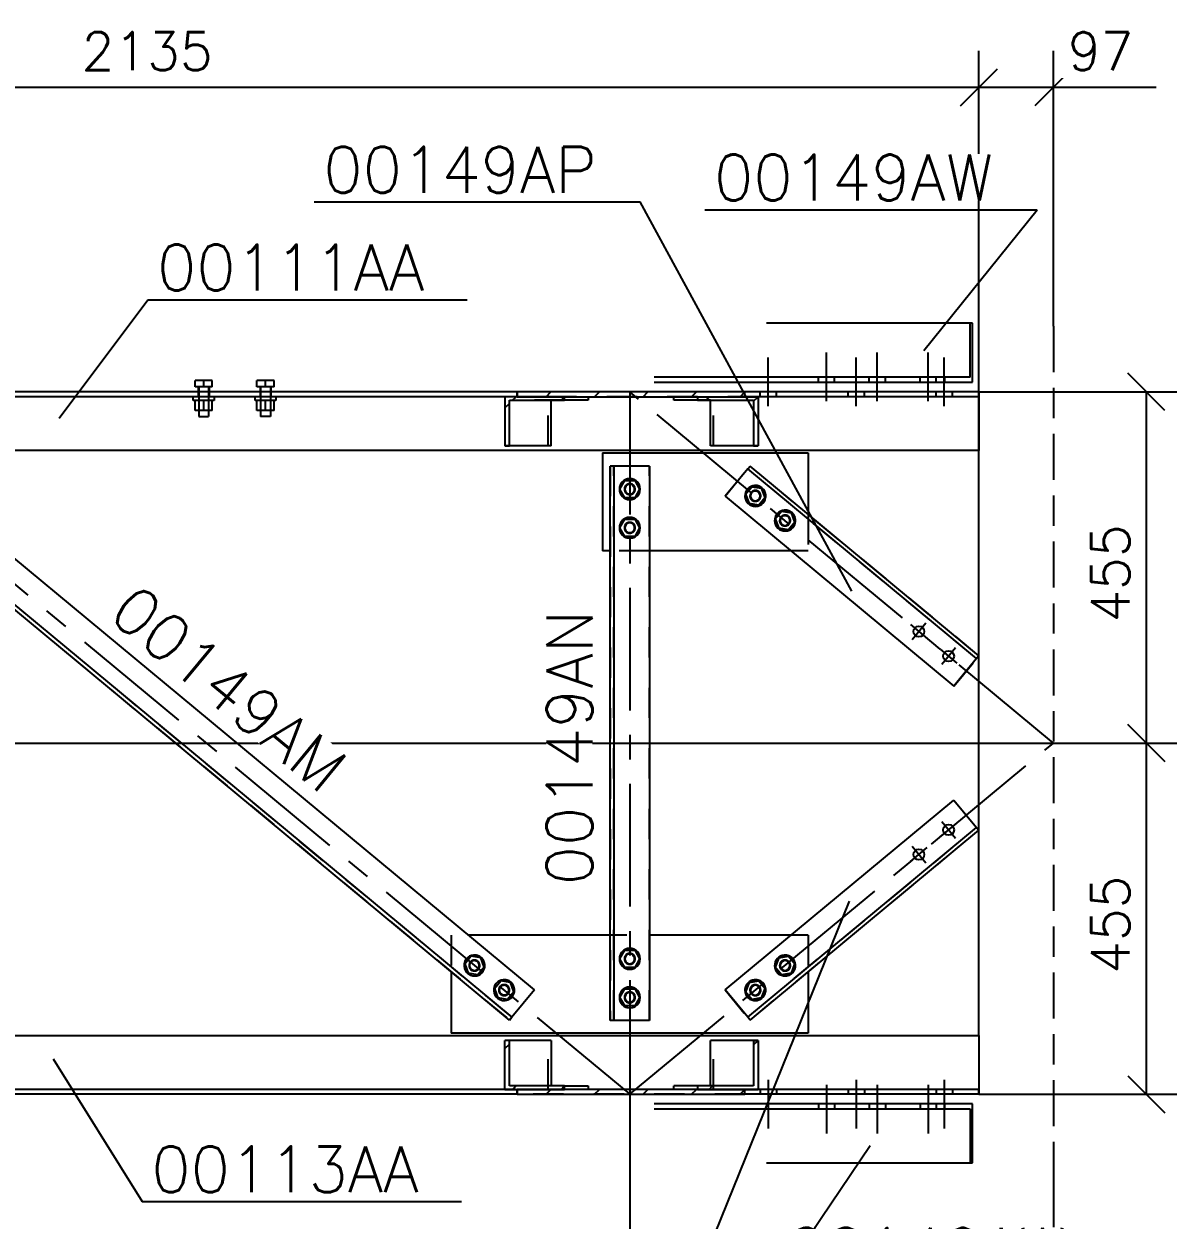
# Model space of a CAD drawing. Header units: millimetres. Extents: x 505 to 1346, y 20403 to 20997.
# Drawn here: x 1086.2 to 1160.3, y 20445.7 to 20523.2 of the extents above; entities that cross this region are included whole.
import ezdxf

# ---------------------------------------------------------------- set-up
doc = ezdxf.new("R2010")
doc.units = ezdxf.units.MM
for name, pattern in [('CENTER', [12.7, 7.9375, -1.5875, 1.5875, -1.5875]), ('DXK_LINE_DOT2', [3.9198, 1.9599, -1.9599]), ('DXK_LINE_DOT6', [6.9771, 2.979, -1.0191, 1.9599, -1.0191])]:
    doc.linetypes.add(name, pattern=pattern)
doc.styles.add('RomanS', font='ROMANS__.TTF', dxfattribs={"height": 0.2})

# ---------------------------------------------------------------- blocks, each defined once
blk = doc.blocks.new('Part-110200292-64535 - 64510')
at = {"color": 3, "linetype": 'Continuous'}
for p, q in [((1118.171, 20499.348), (1077.687, 20499.348)), ((1117.374, 20499.033), (1078.438, 20499.033)), ((1148.092, 20499.348), (1132.931, 20499.348)), ((1148.092, 20499.033), (1133.776, 20499.033)), ((1148.092, 20499.033), (1148.092, 20499.348)), ((1148.092, 20499.033), (1148.092, 20495.538)), ((1148.092, 20495.538), (1046.266, 20495.538))]:
    blk.add_line(p, q, dxfattribs=at)
at = {"color": 7, "linetype": 'DXK_LINE_DOT2'}
for p, q in [((1133.776, 20499.033), (1117.374, 20499.033)), ((1132.931, 20499.348), (1118.171, 20499.348)), ((1148.092, 20499.348), (1148.092, 20499.033)), ((1148.092, 20499.033), (1148.092, 20499.033))]:
    blk.add_line(p, q, dxfattribs=at)
blk = doc.blocks.new('Part-110200292-64559 - 64510')
at = {"linetype": 'Continuous'}
h = blk.add_hatch(dxfattribs=at)
h.set_pattern_fill('', scale=0.7, style=0, pattern_type=0)
h.set_pattern_definition([(45, (1121.2455, 20499.0335), (-1.5715, 1.5715), [])])
h.paths.add_polyline_path([(1121.245, 20498.798), (1121.245, 20499.033), (1117.374, 20499.033), (1117.374, 20495.858), (1117.661, 20495.858), (1117.661, 20498.798)])
at = {"color": 3, "linetype": 'Continuous'}
for p, q in [((1121.245, 20499.033), (1117.374, 20499.033)), ((1117.374, 20499.033), (1117.374, 20495.858)), ((1117.661, 20495.858), (1117.661, 20498.798)), ((1117.661, 20498.798), (1121.245, 20498.798)), ((1120.367, 20495.858), (1120.367, 20498.798)), ((1121.245, 20498.798), (1121.245, 20499.033)), ((1122.778, 20498.798), (1121.245, 20498.798)), ((1122.778, 20499.033), (1122.778, 20498.798)), ((1117.374, 20495.858), (1117.661, 20495.858)), ((1120.367, 20495.858), (1117.661, 20495.858))]:
    blk.add_line(p, q, dxfattribs=at)
at = {"color": 7, "linetype": 'DXK_LINE_DOT2'}
for p, q in [((1121.245, 20498.798), (1117.661, 20498.798)), ((1120.174, 20495.858), (1120.174, 20499.033)), ((1117.661, 20495.858), (1117.374, 20495.858))]:
    blk.add_line(p, q, dxfattribs=at)
blk = doc.blocks.new('Part-110200292-64560 - 64510')
at = {"linetype": 'Continuous'}
h = blk.add_hatch(dxfattribs=at)
h.set_pattern_fill('', scale=0.7, style=0, pattern_type=0)
h.set_pattern_definition([(45, (1133.7764, 20499.0335), (-1.5715, 1.5715), [])])
h.paths.add_polyline_path([(1133.776, 20495.858), (1133.776, 20499.033), (1129.863, 20499.033), (1129.863, 20498.798), (1133.487, 20498.798), (1133.487, 20495.858)])
at = {"color": 3, "linetype": 'Continuous'}
for p, q in [((1128.309, 20498.798), (1128.309, 20499.033)), ((1129.863, 20498.798), (1128.309, 20498.798)), ((1129.863, 20499.033), (1133.776, 20499.033)), ((1129.863, 20499.033), (1129.863, 20498.798)), ((1129.863, 20498.798), (1133.487, 20498.798)), ((1130.694, 20495.858), (1130.694, 20498.798)), ((1133.487, 20498.798), (1133.487, 20495.858)), ((1133.776, 20499.033), (1133.776, 20495.858)), ((1133.487, 20495.858), (1130.694, 20495.858)), ((1133.487, 20495.858), (1133.776, 20495.858))]:
    blk.add_line(p, q, dxfattribs=at)
at = {"color": 7, "linetype": 'DXK_LINE_DOT2'}
for p, q in [((1130.694, 20498.798), (1129.863, 20498.798)), ((1130.694, 20498.798), (1133.487, 20498.798)), ((1130.885, 20495.858), (1130.885, 20499.033)), ((1133.776, 20495.858), (1133.487, 20495.858))]:
    blk.add_line(p, q, dxfattribs=at)
blk = doc.blocks.new('Part-110200292-64572 - 64510')
at = {"color": 7, "linetype": 'CENTER'}
blk.add_line((1125.464, 20499.348), (1125.464, 20453.848), dxfattribs=at)
at = {"color": 3, "linetype": 'Continuous'}
for p, q in [((1124.429, 20494.542), (1124.194, 20494.542)), ((1124.194, 20458.624), (1124.194, 20494.542)), ((1124.429, 20494.542), (1124.429, 20458.624)), ((1126.734, 20494.542), (1124.429, 20494.542)), ((1126.734, 20494.542), (1126.734, 20458.624)), ((1124.429, 20458.624), (1124.194, 20458.624)), ((1126.734, 20458.624), (1124.429, 20458.624))]:
    blk.add_line(p, q, dxfattribs=at)
at = {"color": 7, "linetype": 'DXK_LINE_DOT2'}
for p, q in [((1124.194, 20494.542), (1124.194, 20458.624)), ((1124.429, 20458.624), (1124.429, 20494.542)), ((1126.734, 20458.624), (1126.734, 20494.542))]:
    blk.add_line(p, q, dxfattribs=at)
blk = doc.blocks.new('Part-110200292-64583 - 64510')
at = {"color": 7, "linetype": 'CENTER'}
blk.add_line((1070.566, 20499.351), (1125.461, 20453.848), dxfattribs=at)
at = {"color": 3, "linetype": 'Continuous'}
for p, q in [((1078.361, 20494.538), (1076.89, 20492.764)), ((1119.289, 20460.614), (1078.361, 20494.538)), ((1076.74, 20492.583), (1076.89, 20492.764)), ((1117.668, 20458.659), (1076.74, 20492.583)), ((1076.74, 20492.583), (1076.741, 20492.583)), ((1076.89, 20492.764), (1117.818, 20458.839)), ((1076.89, 20492.764), (1076.89, 20492.764)), ((1119.289, 20460.614), (1117.818, 20458.839)), ((1119.289, 20460.614), (1119.289, 20460.614)), ((1117.818, 20458.839), (1117.668, 20458.659)), ((1117.668, 20458.659), (1117.668, 20458.659)), ((1117.818, 20458.839), (1117.818, 20458.839))]:
    blk.add_line(p, q, dxfattribs=at)
at = {"color": 7, "linetype": 'DXK_LINE_DOT2'}
for p, q in [((1078.361, 20494.538), (1078.361, 20494.538)), ((1076.89, 20492.764), (1076.741, 20492.583)), ((1076.741, 20492.583), (1117.668, 20458.659)), ((1076.89, 20492.764), (1117.818, 20458.839)), ((1119.289, 20460.614), (1119.289, 20460.614)), ((1119.289, 20460.614), (1119.289, 20460.614)), ((1117.668, 20458.659), (1117.818, 20458.839))]:
    blk.add_line(p, q, dxfattribs=at)
blk = doc.blocks.new('Part-110200292-64586 - 64510')
at = {"color": 3, "linetype": 'Continuous'}
for p, q in [((1147.677, 20503.783), (1134.326, 20503.783)), ((1147.528, 20500.288), (1147.528, 20503.783)), ((1147.677, 20499.973), (1147.677, 20503.783)), ((1147.528, 20500.288), (1127.046, 20500.288)), ((1145.873, 20499.973), (1145.873, 20500.288)), ((1127.046, 20499.973), (1147.677, 20499.973))]:
    blk.add_line(p, q, dxfattribs=at)
blk = doc.blocks.new('Part-110200292-64648 - 64510')
at = {"color": 7, "linetype": 'CENTER'}
blk.add_line((1125.461, 20453.848), (1152.917, 20476.598), dxfattribs=at)
at = {"color": 3, "linetype": 'Continuous'}
for p, q in [((1131.636, 20460.614), (1146.471, 20472.907)), ((1146.471, 20472.907), (1147.942, 20471.132)), ((1133.107, 20458.839), (1147.942, 20471.132)), ((1133.257, 20458.658), (1148.092, 20470.951)), ((1147.942, 20471.132), (1148.092, 20470.951)), ((1147.942, 20471.132), (1147.942, 20471.132)), ((1148.092, 20470.951), (1148.092, 20470.951)), ((1133.107, 20458.839), (1131.636, 20460.614)), ((1131.636, 20460.614), (1131.636, 20460.614)), ((1133.257, 20458.658), (1133.107, 20458.839)), ((1133.107, 20458.839), (1133.107, 20458.839)), ((1133.257, 20458.659), (1133.257, 20458.658))]:
    blk.add_line(p, q, dxfattribs=at)
at = {"color": 7, "linetype": 'DXK_LINE_DOT2'}
for p, q in [((1146.471, 20472.907), (1146.471, 20472.907)), ((1146.471, 20472.907), (1148.092, 20470.951)), ((1133.107, 20458.839), (1147.942, 20471.132)), ((1133.257, 20458.659), (1148.092, 20470.951)), ((1131.636, 20460.614), (1133.257, 20458.659))]:
    blk.add_line(p, q, dxfattribs=at)
blk = doc.blocks.new('Part-110200292-64649 - 64510')
at = {"color": 7, "linetype": 'CENTER'}
blk.add_line((1152.917, 20476.598), (1125.461, 20499.348), dxfattribs=at)
at = {"color": 7, "linetype": 'DXK_LINE_DOT2'}
for p, q in [((1131.636, 20492.583), (1133.257, 20494.538)), ((1147.942, 20482.065), (1133.107, 20494.358)), ((1148.092, 20482.246), (1133.257, 20494.538)), ((1146.471, 20480.29), (1148.092, 20482.246)), ((1146.471, 20480.29), (1146.471, 20480.29))]:
    blk.add_line(p, q, dxfattribs=at)
at = {"color": 3, "linetype": 'Continuous'}
for p, q in [((1133.107, 20494.358), (1131.636, 20492.583)), ((1133.107, 20494.358), (1133.257, 20494.539)), ((1147.942, 20482.065), (1133.107, 20494.358)), ((1133.107, 20494.358), (1133.107, 20494.358)), ((1148.092, 20482.246), (1133.257, 20494.539)), ((1133.257, 20494.539), (1133.257, 20494.538)), ((1131.636, 20492.583), (1146.471, 20480.29)), ((1147.942, 20482.065), (1146.471, 20480.29)), ((1148.092, 20482.246), (1147.942, 20482.065)), ((1147.942, 20482.065), (1147.942, 20482.065)), ((1148.092, 20482.246), (1148.092, 20482.246)), ((1146.471, 20480.29), (1146.471, 20480.29))]:
    blk.add_line(p, q, dxfattribs=at)
blk = doc.blocks.new('Part-110200292-64666 - 64510')
at = {"linetype": 'Continuous'}
h = blk.add_hatch(dxfattribs=at)
h.set_pattern_fill('', scale=0.7, style=0, pattern_type=0)
h.set_pattern_definition([(45, (1132.9308, 20499.3485), (-1.57154, 1.57154), [])])
h.paths.add_polyline_path([(1132.931, 20499.033), (1132.931, 20499.348), (1118.171, 20499.348), (1118.171, 20499.033)])
at = {"color": 7, "linetype": 'DXK_LINE_DOT2'}
for p, q in [((1118.171, 20499.348), (1118.171, 20499.033)), ((1132.931, 20499.033), (1132.931, 20499.348))]:
    blk.add_line(p, q, dxfattribs=at)
at = {"color": 3, "linetype": 'Continuous'}
for p, q in [((1118.171, 20499.033), (1118.171, 20499.348)), ((1132.931, 20499.348), (1118.171, 20499.348)), ((1118.171, 20499.033), (1132.931, 20499.033)), ((1132.931, 20499.033), (1132.931, 20499.348))]:
    blk.add_line(p, q, dxfattribs=at)
blk = doc.blocks.new('Bolt-110200292-65653 - 64510')
at = {"color": 3, "linetype": 'Continuous'}
for p, q in [((1138.216, 20498.735), (1138.216, 20501.888)), ((1141.506, 20498.735), (1141.506, 20501.888)), ((1144.796, 20498.735), (1144.796, 20501.888)), ((1137.691, 20499.973), (1137.691, 20500.288)), ((1138.741, 20499.973), (1138.741, 20500.288)), ((1140.981, 20499.973), (1140.981, 20500.288)), ((1142.031, 20499.973), (1142.031, 20500.288)), ((1144.271, 20499.973), (1144.271, 20500.288)), ((1145.321, 20499.973), (1145.321, 20500.288))]:
    blk.add_line(p, q, dxfattribs=at)
blk = doc.blocks.new('Part-110200292-64682 - 64510')
at = {"color": 3, "linetype": 'Continuous'}
for p, q in [((1046.266, 20457.658), (1148.092, 20457.658)), ((1148.092, 20457.658), (1148.092, 20454.163)), ((1118.171, 20453.848), (1077.687, 20453.848)), ((1117.374, 20454.163), (1078.438, 20454.163)), ((1148.092, 20453.848), (1132.931, 20453.848)), ((1148.092, 20454.163), (1133.776, 20454.163)), ((1148.092, 20453.848), (1148.092, 20454.163))]:
    blk.add_line(p, q, dxfattribs=at)
at = {"color": 7, "linetype": 'DXK_LINE_DOT2'}
for p, q in [((1133.776, 20454.163), (1117.374, 20454.163)), ((1132.931, 20453.848), (1118.171, 20453.848)), ((1148.092, 20454.163), (1148.092, 20453.848)), ((1148.092, 20453.848), (1148.092, 20453.848))]:
    blk.add_line(p, q, dxfattribs=at)
blk = doc.blocks.new('Part-110200292-64705 - 64510')
at = {"linetype": 'Continuous'}
h = blk.add_hatch(dxfattribs=at)
h.set_pattern_fill('', scale=0.7, style=0, pattern_type=0)
h.set_pattern_definition([(45, (1121.2455, 20454.3985), (-1.5715, 1.5715), [])])
h.paths.add_polyline_path([(1121.245, 20454.163), (1121.245, 20454.398), (1117.661, 20454.398), (1117.661, 20457.338), (1117.374, 20457.338), (1117.374, 20454.163)])
at = {"color": 7, "linetype": 'DXK_LINE_DOT2'}
for p, q in [((1117.661, 20457.338), (1117.374, 20457.338)), ((1120.174, 20454.163), (1120.174, 20457.338)), ((1121.245, 20454.398), (1117.661, 20454.398))]:
    blk.add_line(p, q, dxfattribs=at)
at = {"color": 3, "linetype": 'Continuous'}
for p, q in [((1117.374, 20454.163), (1117.374, 20457.338)), ((1117.661, 20457.338), (1117.374, 20457.338)), ((1120.367, 20457.338), (1117.661, 20457.338)), ((1117.661, 20454.398), (1117.661, 20457.338)), ((1120.367, 20457.338), (1120.367, 20454.398)), ((1117.374, 20454.163), (1121.245, 20454.163)), ((1121.245, 20454.398), (1117.661, 20454.398)), ((1121.245, 20454.398), (1122.778, 20454.398)), ((1121.245, 20454.163), (1121.245, 20454.398)), ((1122.778, 20454.398), (1122.778, 20454.163))]:
    blk.add_line(p, q, dxfattribs=at)
blk = doc.blocks.new('Part-110200292-64706 - 64510')
at = {"linetype": 'Continuous'}
h = blk.add_hatch(dxfattribs=at)
h.set_pattern_fill('', scale=0.7, style=0, pattern_type=0)
h.set_pattern_definition([(45, (1133.7764, 20457.3385), (-1.5715, 1.5715), [])])
h.paths.add_polyline_path([(1133.776, 20454.163), (1133.776, 20457.338), (1133.487, 20457.338), (1133.487, 20454.398), (1129.863, 20454.398), (1129.863, 20454.163)])
at = {"color": 3, "linetype": 'Continuous'}
for p, q in [((1133.487, 20457.338), (1130.694, 20457.338)), ((1130.694, 20454.398), (1130.694, 20457.338)), ((1133.487, 20457.338), (1133.776, 20457.338)), ((1133.487, 20457.338), (1133.487, 20454.398)), ((1133.776, 20457.338), (1133.776, 20454.163)), ((1128.309, 20454.163), (1128.309, 20454.398)), ((1129.863, 20454.398), (1128.309, 20454.398)), ((1133.487, 20454.398), (1129.863, 20454.398)), ((1129.863, 20454.398), (1129.863, 20454.163)), ((1129.863, 20454.163), (1133.776, 20454.163))]:
    blk.add_line(p, q, dxfattribs=at)
at = {"color": 7, "linetype": 'DXK_LINE_DOT2'}
for p, q in [((1130.885, 20454.163), (1130.885, 20457.338)), ((1133.776, 20457.338), (1133.487, 20457.338)), ((1133.487, 20454.398), (1129.863, 20454.398))]:
    blk.add_line(p, q, dxfattribs=at)
blk = doc.blocks.new('Part-110200292-64732 - 64510')
at = {"linetype": 'Continuous'}
h = blk.add_hatch(dxfattribs=at)
h.set_pattern_fill('', scale=0.7, style=0, pattern_type=0)
h.set_pattern_definition([(45, (1132.9308, 20454.1635), (-1.57154, 1.57154), [])])
h.paths.add_polyline_path([(1132.931, 20453.848), (1132.931, 20454.163), (1118.171, 20454.163), (1118.171, 20453.848)])
at = {"color": 7, "linetype": 'DXK_LINE_DOT2'}
for p, q in [((1118.171, 20454.163), (1118.171, 20453.848)), ((1132.931, 20453.848), (1132.931, 20454.163))]:
    blk.add_line(p, q, dxfattribs=at)
at = {"color": 3, "linetype": 'Continuous'}
for p, q in [((1118.171, 20453.848), (1118.171, 20454.163)), ((1132.931, 20454.163), (1118.171, 20454.163)), ((1118.171, 20453.848), (1132.931, 20453.848)), ((1132.931, 20453.848), (1132.931, 20454.163))]:
    blk.add_line(p, q, dxfattribs=at)
blk = doc.blocks.new('Bolt-110200292-64751 - 64510')
at = {"color": 3, "linetype": 'Continuous'}
for p, q in [((1134.442, 20454.777), (1134.442, 20451.623)), ((1140.142, 20454.777), (1140.142, 20451.623)), ((1145.842, 20454.777), (1145.842, 20451.623)), ((1133.917, 20454.163), (1133.917, 20453.848)), ((1134.967, 20454.163), (1134.967, 20453.848)), ((1139.617, 20454.163), (1139.617, 20453.848)), ((1140.667, 20454.163), (1140.667, 20453.848)), ((1145.317, 20454.163), (1145.317, 20453.848)), ((1146.367, 20454.163), (1146.367, 20453.848))]:
    blk.add_line(p, q, dxfattribs=at)
blk = doc.blocks.new('Part-110200292-64753 - 64510')
at = {"color": 3, "linetype": 'Continuous'}
for p, q in [((1147.677, 20453.223), (1127.046, 20453.223)), ((1145.873, 20452.908), (1145.873, 20453.223)), ((1147.677, 20449.413), (1147.677, 20453.223)), ((1127.046, 20452.908), (1147.528, 20452.908)), ((1147.528, 20452.908), (1147.528, 20449.413)), ((1134.326, 20449.413), (1147.677, 20449.413))]:
    blk.add_line(p, q, dxfattribs=at)
blk = doc.blocks.new('Bolt-110200292-64755 - 64510')
at = {"color": 3, "linetype": 'Continuous'}
for p, q in [((1138.216, 20454.462), (1138.216, 20451.308)), ((1141.506, 20454.462), (1141.506, 20451.308)), ((1144.796, 20454.462), (1144.796, 20451.308)), ((1137.691, 20453.223), (1137.691, 20452.908)), ((1138.741, 20453.223), (1138.741, 20452.908)), ((1140.981, 20453.223), (1140.981, 20452.908)), ((1142.031, 20453.223), (1142.031, 20452.908)), ((1144.271, 20453.223), (1144.271, 20452.908)), ((1145.321, 20453.223), (1145.321, 20452.908))]:
    blk.add_line(p, q, dxfattribs=at)
blk = doc.blocks.new('Bolt-110200292-64757 - 64510')
at = {"color": 3, "linetype": 'Continuous'}
for p, q in [((1143.662, 20484.267), (1144.74, 20483.374)), ((1144.648, 20484.359), (1143.755, 20483.281)), ((1145.587, 20482.672), (1146.665, 20481.779)), ((1146.573, 20482.764), (1145.68, 20481.686))]:
    blk.add_line(p, q, dxfattribs=at)
for centre in [(1144.201, 20483.82), (1146.126, 20482.225)]:
    blk.add_circle(centre, 0.35, dxfattribs=at)
blk = doc.blocks.new('Bolt-110200292-64758 - 64510')
at = {"color": 3, "linetype": 'Continuous'}
for p, q in [((1145.587, 20470.525), (1146.665, 20471.418)), ((1145.68, 20471.511), (1146.573, 20470.433)), ((1143.662, 20468.93), (1144.74, 20469.823)), ((1143.755, 20469.916), (1144.648, 20468.838))]:
    blk.add_line(p, q, dxfattribs=at)
for centre in [(1146.126, 20470.972), (1144.201, 20469.377)]:
    blk.add_circle(centre, 0.35, dxfattribs=at)
blk = doc.blocks.new('Part-110200292-64759 - 64510')
at = {"color": 3, "linetype": 'Continuous'}
for p, q in [((1123.694, 20495.388), (1137.026, 20495.388)), ((1123.694, 20495.388), (1123.694, 20489.038)), ((1137.026, 20495.388), (1137.026, 20491.415)), ((1124.194, 20489.038), (1123.694, 20489.038)), ((1135.913, 20489.038), (1126.734, 20489.038))]:
    blk.add_line(p, q, dxfattribs=at)
at = {"color": 7, "linetype": 'DXK_LINE_DOT2'}
for p, q in [((1137.026, 20491.415), (1137.026, 20489.038)), ((1126.734, 20489.038), (1124.194, 20489.038)), ((1137.026, 20489.038), (1135.913, 20489.038))]:
    blk.add_line(p, q, dxfattribs=at)
blk = doc.blocks.new('Bolt-110200292-64760 - 64510')
at = {"color": 3, "linetype": 'Continuous'}
for p, q in [((1124.822, 20493.042), (1125.143, 20493.598)), ((1125.143, 20493.598), (1125.784, 20493.598)), ((1125.784, 20493.598), (1126.105, 20493.042)), ((1125.143, 20492.487), (1124.822, 20493.042)), ((1126.105, 20493.042), (1125.784, 20492.487)), ((1125.784, 20492.487), (1125.143, 20492.487)), ((1124.822, 20490.542), (1125.143, 20491.098)), ((1125.143, 20491.098), (1125.784, 20491.098)), ((1125.784, 20491.098), (1126.105, 20490.542)), ((1125.143, 20489.987), (1124.822, 20490.542)), ((1126.105, 20490.542), (1125.784, 20489.987)), ((1125.784, 20489.987), (1125.143, 20489.987))]:
    blk.add_line(p, q, dxfattribs=at)
at = {"color": 3, "linetype": 'DXK_LINE_DOT2'}
for p, q in [((1124.823, 20493.042), (1125.143, 20493.597)), ((1125.143, 20493.597), (1125.784, 20493.597)), ((1125.784, 20493.597), (1126.104, 20493.042)), ((1125.143, 20492.487), (1124.823, 20493.042)), ((1126.104, 20493.042), (1125.784, 20492.487)), ((1125.784, 20492.487), (1125.143, 20492.487)), ((1124.823, 20490.542), (1125.143, 20491.097)), ((1125.143, 20491.097), (1125.784, 20491.097)), ((1125.784, 20491.097), (1126.104, 20490.542)), ((1125.143, 20489.987), (1124.823, 20490.542)), ((1126.104, 20490.542), (1125.784, 20489.987)), ((1125.784, 20489.987), (1125.143, 20489.987))]:
    blk.add_line(p, q, dxfattribs=at)
at = {"color": 3, "linetype": 'Continuous'}
for centre, radius, start, end in [((1125.464, 20493.042), 0.675, 30, 210), ((1125.464, 20493.042), 0.675, 0, 180), ((1125.464, 20493.042), 0.675, 210, 30), ((1125.464, 20493.042), 0.35, 90, 270), ((1125.464, 20493.042), 0.317, 30, 210), ((1125.464, 20493.042), 0.35, 270, 90), ((1125.464, 20493.042), 0.675, 180, 0), ((1125.464, 20493.042), 0.317, 210, 30), ((1125.464, 20490.542), 0.675, 30, 210), ((1125.464, 20490.542), 0.675, 0, 180), ((1125.464, 20490.542), 0.675, 180, 0), ((1125.464, 20490.542), 0.675, 210, 30), ((1125.464, 20490.542), 0.35, 90, 270), ((1125.464, 20490.542), 0.317, 30, 210), ((1125.464, 20490.542), 0.317, 210, 30), ((1125.464, 20490.542), 0.35, 270, 90)]:
    blk.add_arc(centre, radius, start, end, dxfattribs=at)
at = {"color": 3, "linetype": 'DXK_LINE_DOT2'}
for centre, radius, start, end in [((1125.464, 20493.042), 0.35, 72, 252), ((1125.464, 20493.042), 0.317, 0, 180), ((1125.464, 20493.042), 0.35, 252, 72), ((1125.464, 20493.042), 0.317, 180, 0), ((1125.464, 20490.542), 0.35, 72, 252), ((1125.464, 20490.542), 0.317, 0, 180), ((1125.464, 20490.542), 0.317, 180, 0), ((1125.464, 20490.542), 0.35, 252, 72)]:
    blk.add_arc(centre, radius, start, end, dxfattribs=at)
blk = doc.blocks.new('Bolt-110200292-64761 - 64510')
at = {"color": 3, "linetype": 'Continuous'}
for p, q in [((1132.969, 20492.711), (1133.378, 20493.205)), ((1133.378, 20493.205), (1132.969, 20492.711)), ((1133.192, 20492.11), (1132.969, 20492.711)), ((1132.969, 20492.711), (1132.969, 20492.711)), ((1132.969, 20492.711), (1133.192, 20492.11)), ((1133.378, 20493.205), (1134.011, 20493.097)), ((1133.378, 20493.205), (1133.378, 20493.205)), ((1134.011, 20493.097), (1133.378, 20493.205)), ((1134.234, 20492.496), (1133.824, 20492.002)), ((1133.824, 20492.002), (1134.234, 20492.496)), ((1134.011, 20493.097), (1134.234, 20492.496)), ((1134.011, 20493.097), (1134.011, 20493.097)), ((1134.234, 20492.496), (1134.011, 20493.097)), ((1134.234, 20492.496), (1134.234, 20492.496)), ((1133.824, 20492.002), (1133.192, 20492.11)), ((1133.192, 20492.11), (1133.192, 20492.11)), ((1133.192, 20492.11), (1133.824, 20492.002)), ((1133.824, 20492.002), (1133.824, 20492.002)), ((1134.894, 20491.116), (1135.303, 20491.61)), ((1135.303, 20491.61), (1134.894, 20491.116)), ((1135.117, 20490.515), (1134.894, 20491.116)), ((1134.894, 20491.116), (1134.894, 20491.116)), ((1134.894, 20491.116), (1135.117, 20490.515)), ((1135.303, 20491.61), (1135.936, 20491.502)), ((1135.303, 20491.61), (1135.303, 20491.61)), ((1135.936, 20491.502), (1135.303, 20491.61)), ((1135.936, 20491.502), (1136.159, 20490.901)), ((1135.936, 20491.502), (1135.936, 20491.502)), ((1136.159, 20490.901), (1135.936, 20491.502)), ((1135.749, 20490.407), (1135.117, 20490.515)), ((1135.117, 20490.515), (1135.117, 20490.515)), ((1135.117, 20490.515), (1135.749, 20490.407)), ((1136.159, 20490.901), (1135.749, 20490.407)), ((1135.749, 20490.407), (1136.159, 20490.901)), ((1135.749, 20490.407), (1135.749, 20490.407)), ((1136.159, 20490.901), (1136.159, 20490.901))]:
    blk.add_line(p, q, dxfattribs=at)
at = {"color": 3, "linetype": 'DXK_LINE_DOT2'}
for p, q in [((1132.97, 20492.711), (1133.378, 20493.204)), ((1133.192, 20492.11), (1132.97, 20492.711)), ((1133.378, 20493.204), (1134.01, 20493.097)), ((1133.378, 20493.204), (1133.378, 20493.204)), ((1134.233, 20492.496), (1133.824, 20492.003)), ((1134.01, 20493.097), (1134.233, 20492.496)), ((1133.824, 20492.003), (1133.192, 20492.11)), ((1133.824, 20492.003), (1133.824, 20492.003)), ((1134.895, 20491.116), (1135.303, 20491.609)), ((1135.117, 20490.515), (1134.895, 20491.116)), ((1135.303, 20491.609), (1135.935, 20491.502)), ((1135.303, 20491.609), (1135.303, 20491.609)), ((1135.935, 20491.502), (1136.158, 20490.901)), ((1135.749, 20490.408), (1135.117, 20490.515)), ((1136.158, 20490.901), (1135.749, 20490.408)), ((1135.749, 20490.408), (1135.749, 20490.408))]:
    blk.add_line(p, q, dxfattribs=at)
at = {"color": 3, "linetype": 'Continuous'}
for centre, radius, start, end in [((1133.601, 20492.604), 0.675, 80.35431, 260.35431), ((1133.601, 20492.604), 0.675, 50.35431, 230.35431), ((1133.601, 20492.604), 0.675, 260.35431, 80.35431), ((1133.601, 20492.604), 0.675, 230.35431, 50.35431), ((1133.601, 20492.604), 0.35, 140.35431, 320.35431), ((1133.601, 20492.604), 0.317, 80.35431, 260.35431), ((1133.601, 20492.604), 0.35, 320.35431, 140.35431), ((1133.601, 20492.604), 0.317, 260.35431, 80.35431), ((1135.526, 20491.008), 0.675, 80.35431, 260.35431), ((1135.526, 20491.008), 0.675, 50.35431, 230.35431), ((1135.526, 20491.008), 0.675, 230.35431, 50.35431), ((1135.526, 20491.008), 0.35, 140.35431, 320.35431), ((1135.526, 20491.008), 0.317, 80.35431, 260.35431), ((1135.526, 20491.008), 0.35, 320.35431, 140.35431), ((1135.526, 20491.008), 0.675, 260.35431, 80.35431), ((1135.526, 20491.008), 0.317, 260.35431, 80.35431)]:
    blk.add_arc(centre, radius, start, end, dxfattribs=at)
at = {"color": 3, "linetype": 'DXK_LINE_DOT2'}
for centre, radius, start, end in [((1133.601, 20492.604), 0.35, 122.35431, 302.35431), ((1133.601, 20492.604), 0.317, 50.35431, 230.35431), ((1133.601, 20492.604), 0.317, 230.35431, 50.35431), ((1133.601, 20492.604), 0.35, 302.35431, 122.35431), ((1135.526, 20491.008), 0.35, 122.35431, 302.35431), ((1135.526, 20491.008), 0.317, 50.35431, 230.35431), ((1135.526, 20491.008), 0.317, 230.35431, 50.35431), ((1135.526, 20491.008), 0.35, 302.35431, 122.35431)]:
    blk.add_arc(centre, radius, start, end, dxfattribs=at)
blk = doc.blocks.new('Part-110200292-64762 - 64510')
at = {"color": 7, "linetype": 'DXK_LINE_DOT2'}
for p, q in [((1137.026, 20464.158), (1113.899, 20464.158)), ((1113.899, 20464.158), (1113.899, 20464.158)), ((1113.899, 20464.158), (1113.899, 20461.783)), ((1137.026, 20464.158), (1137.026, 20464.158)), ((1137.026, 20464.158), (1137.026, 20461.782)), ((1137.026, 20457.808), (1113.899, 20457.808))]:
    blk.add_line(p, q, dxfattribs=at)
at = {"color": 3, "linetype": 'Continuous'}
for p, q in [((1124.194, 20464.158), (1115.013, 20464.158)), ((1135.913, 20464.158), (1126.734, 20464.158)), ((1113.899, 20461.783), (1113.899, 20457.808)), ((1137.026, 20461.782), (1137.026, 20457.808)), ((1113.899, 20457.808), (1113.899, 20457.808)), ((1137.026, 20457.808), (1113.899, 20457.808)), ((1137.026, 20457.808), (1137.026, 20457.808))]:
    blk.add_line(p, q, dxfattribs=at)
blk = doc.blocks.new('Bolt-110200292-64763 - 64510')
at = {"color": 3, "linetype": 'Continuous'}
for p, q in [((1114.767, 20462.297), (1115.176, 20462.79)), ((1114.767, 20462.297), (1115.176, 20462.79)), ((1114.99, 20461.695), (1114.767, 20462.297)), ((1114.767, 20462.297), (1114.767, 20462.297)), ((1114.767, 20462.297), (1114.99, 20461.695)), ((1115.808, 20462.683), (1115.176, 20462.79)), ((1115.808, 20462.683), (1116.031, 20462.081)), ((1116.031, 20462.081), (1115.808, 20462.683)), ((1115.622, 20461.588), (1114.99, 20461.695)), ((1116.031, 20462.081), (1115.622, 20461.588)), ((1115.622, 20461.588), (1116.031, 20462.081)), ((1116.031, 20462.081), (1116.031, 20462.081)), ((1116.691, 20460.701), (1117.101, 20461.195)), ((1116.691, 20460.701), (1117.101, 20461.195)), ((1117.733, 20461.087), (1117.101, 20461.195)), ((1117.733, 20461.087), (1117.956, 20460.486)), ((1117.956, 20460.486), (1117.733, 20461.087)), ((1116.914, 20460.1), (1116.691, 20460.701)), ((1116.691, 20460.701), (1116.691, 20460.701)), ((1116.691, 20460.701), (1116.914, 20460.1)), ((1117.547, 20459.992), (1116.914, 20460.1)), ((1117.956, 20460.486), (1117.547, 20459.992)), ((1117.547, 20459.992), (1117.956, 20460.486)), ((1117.956, 20460.486), (1117.956, 20460.486))]:
    blk.add_line(p, q, dxfattribs=at)
at = {"color": 3, "linetype": 'DXK_LINE_DOT2'}
for p, q in [((1114.767, 20462.296), (1115.176, 20462.79)), ((1114.99, 20461.696), (1114.767, 20462.296)), ((1114.767, 20462.296), (1114.767, 20462.296)), ((1115.808, 20462.682), (1115.176, 20462.79)), ((1115.808, 20462.682), (1116.031, 20462.081)), ((1115.622, 20461.588), (1114.99, 20461.696)), ((1116.031, 20462.081), (1115.622, 20461.588)), ((1116.031, 20462.081), (1116.031, 20462.081)), ((1116.692, 20460.701), (1117.101, 20461.194)), ((1117.733, 20461.087), (1117.101, 20461.194)), ((1117.733, 20461.087), (1117.955, 20460.486)), ((1116.915, 20460.1), (1116.692, 20460.701)), ((1116.692, 20460.701), (1116.692, 20460.701)), ((1117.547, 20459.993), (1116.915, 20460.1)), ((1117.955, 20460.486), (1117.547, 20459.993)), ((1117.955, 20460.486), (1117.955, 20460.486))]:
    blk.add_line(p, q, dxfattribs=at)
at = {"color": 3, "linetype": 'Continuous'}
for centre, radius, start, end in [((1115.399, 20462.189), 0.675, 80.34507, 260.34507), ((1115.399, 20462.189), 0.675, 50.34507, 230.34507), ((1115.399, 20462.189), 0.675, 230.34507, 50.34507), ((1115.399, 20462.189), 0.35, 140.34507, 320.34507), ((1115.399, 20462.189), 0.317, 80.34507, 260.34507), ((1115.399, 20462.189), 0.35, 320.34507, 140.34507), ((1115.399, 20462.189), 0.675, 260.34507, 80.34507), ((1115.399, 20462.189), 0.317, 260.34507, 80.34507), ((1117.324, 20460.594), 0.675, 80.34507, 260.34507), ((1117.324, 20460.594), 0.675, 50.34507, 230.34507), ((1117.324, 20460.594), 0.675, 230.34507, 50.34507), ((1117.324, 20460.594), 0.35, 140.34507, 320.34507), ((1117.324, 20460.594), 0.317, 80.34507, 260.34507), ((1117.324, 20460.594), 0.35, 320.34507, 140.34507), ((1117.324, 20460.594), 0.675, 260.34507, 80.34507), ((1117.324, 20460.594), 0.317, 260.34507, 80.34507)]:
    blk.add_arc(centre, radius, start, end, dxfattribs=at)
at = {"color": 3, "linetype": 'DXK_LINE_DOT2'}
for centre, radius, start, end in [((1115.399, 20462.189), 0.35, 122.34507, 302.34507), ((1115.399, 20462.189), 0.317, 50.34507, 230.34507), ((1115.399, 20462.189), 0.317, 230.34507, 50.34507), ((1115.399, 20462.189), 0.35, 302.34507, 122.34507), ((1117.324, 20460.594), 0.35, 122.34507, 302.34507), ((1117.324, 20460.594), 0.317, 50.34507, 230.34507), ((1117.324, 20460.594), 0.317, 230.34507, 50.34507), ((1117.324, 20460.594), 0.35, 302.34507, 122.34507)]:
    blk.add_arc(centre, radius, start, end, dxfattribs=at)
blk = doc.blocks.new('Bolt-110200292-64764 - 64510')
at = {"color": 3, "linetype": 'Continuous'}
for p, q in [((1124.822, 20462.624), (1125.143, 20463.179)), ((1125.143, 20463.179), (1125.784, 20463.179)), ((1125.784, 20463.179), (1126.105, 20462.624)), ((1125.143, 20462.068), (1124.822, 20462.624)), ((1126.105, 20462.624), (1125.784, 20462.068)), ((1125.784, 20462.068), (1125.143, 20462.068)), ((1124.822, 20460.124), (1125.143, 20460.679)), ((1125.143, 20459.568), (1124.822, 20460.124)), ((1125.143, 20460.679), (1125.784, 20460.679)), ((1125.784, 20460.679), (1126.105, 20460.124)), ((1126.105, 20460.124), (1125.784, 20459.568)), ((1125.784, 20459.568), (1125.143, 20459.568))]:
    blk.add_line(p, q, dxfattribs=at)
at = {"color": 3, "linetype": 'DXK_LINE_DOT2'}
for p, q in [((1124.823, 20462.624), (1125.143, 20463.179)), ((1125.143, 20463.179), (1125.784, 20463.179)), ((1125.784, 20463.179), (1126.104, 20462.624)), ((1125.143, 20462.069), (1124.823, 20462.624)), ((1126.104, 20462.624), (1125.784, 20462.069)), ((1125.784, 20462.069), (1125.143, 20462.069)), ((1124.823, 20460.124), (1125.143, 20460.679)), ((1125.143, 20459.569), (1124.823, 20460.124)), ((1125.143, 20460.679), (1125.784, 20460.679)), ((1125.784, 20460.679), (1126.104, 20460.124)), ((1126.104, 20460.124), (1125.784, 20459.569)), ((1125.784, 20459.569), (1125.143, 20459.569))]:
    blk.add_line(p, q, dxfattribs=at)
at = {"color": 3, "linetype": 'Continuous'}
for centre, radius, start, end in [((1125.464, 20462.624), 0.675, 30, 210), ((1125.464, 20462.624), 0.675, 0, 180), ((1125.464, 20462.624), 0.675, 180, 0), ((1125.464, 20462.624), 0.675, 210, 30), ((1125.464, 20462.624), 0.35, 90, 270), ((1125.464, 20462.624), 0.317, 30, 210), ((1125.464, 20462.624), 0.317, 210, 30), ((1125.464, 20462.624), 0.35, 270, 90), ((1125.464, 20460.124), 0.675, 30, 210), ((1125.464, 20460.124), 0.675, 0, 180), ((1125.464, 20460.124), 0.675, 180, 0), ((1125.464, 20460.124), 0.675, 210, 30), ((1125.464, 20460.124), 0.35, 90, 270), ((1125.464, 20460.124), 0.317, 30, 210), ((1125.464, 20460.124), 0.317, 210, 30), ((1125.464, 20460.124), 0.35, 270, 90)]:
    blk.add_arc(centre, radius, start, end, dxfattribs=at)
at = {"color": 3, "linetype": 'DXK_LINE_DOT2'}
for centre, radius, start, end in [((1125.464, 20462.624), 0.35, 72, 252), ((1125.464, 20462.624), 0.317, 0, 180), ((1125.464, 20462.624), 0.317, 180, 0), ((1125.464, 20462.624), 0.35, 252, 72), ((1125.464, 20460.124), 0.35, 72, 252), ((1125.464, 20460.124), 0.317, 0, 180), ((1125.464, 20460.124), 0.317, 180, 0), ((1125.464, 20460.124), 0.35, 252, 72)]:
    blk.add_arc(centre, radius, start, end, dxfattribs=at)
blk = doc.blocks.new('Bolt-110200292-64765 - 64510')
at = {"color": 3, "linetype": 'Continuous'}
for p, q in [((1134.894, 20462.081), (1135.117, 20462.682)), ((1135.117, 20462.682), (1134.894, 20462.081)), ((1135.117, 20462.682), (1135.749, 20462.79)), ((1135.749, 20462.79), (1135.117, 20462.682)), ((1135.117, 20462.682), (1135.117, 20462.682)), ((1135.749, 20462.79), (1136.159, 20462.296)), ((1135.749, 20462.79), (1135.749, 20462.79)), ((1136.159, 20462.296), (1135.749, 20462.79)), ((1136.159, 20462.296), (1135.936, 20461.695)), ((1135.936, 20461.695), (1136.159, 20462.296)), ((1136.159, 20462.296), (1136.159, 20462.296)), ((1135.303, 20461.587), (1134.894, 20462.081)), ((1134.894, 20462.081), (1134.894, 20462.081)), ((1134.894, 20462.081), (1135.303, 20461.587)), ((1135.936, 20461.695), (1135.303, 20461.587)), ((1135.303, 20461.587), (1135.936, 20461.695)), ((1135.303, 20461.587), (1135.303, 20461.587)), ((1135.936, 20461.695), (1135.936, 20461.695)), ((1132.969, 20460.486), (1133.192, 20461.087)), ((1133.192, 20461.087), (1132.969, 20460.486)), ((1133.192, 20461.087), (1133.824, 20461.195)), ((1133.824, 20461.195), (1133.192, 20461.087)), ((1133.192, 20461.087), (1133.192, 20461.087)), ((1133.824, 20461.195), (1134.234, 20460.701)), ((1133.824, 20461.195), (1133.824, 20461.195)), ((1134.234, 20460.701), (1133.824, 20461.195)), ((1133.378, 20459.992), (1132.969, 20460.486)), ((1132.969, 20460.486), (1132.969, 20460.486)), ((1132.969, 20460.486), (1133.378, 20459.992)), ((1134.011, 20460.1), (1133.378, 20459.992)), ((1133.378, 20459.992), (1134.011, 20460.1)), ((1133.378, 20459.992), (1133.378, 20459.992)), ((1134.234, 20460.701), (1134.011, 20460.1)), ((1134.011, 20460.1), (1134.234, 20460.701)), ((1134.011, 20460.1), (1134.011, 20460.1)), ((1134.234, 20460.701), (1134.234, 20460.701))]:
    blk.add_line(p, q, dxfattribs=at)
at = {"color": 3, "linetype": 'DXK_LINE_DOT2'}
for p, q in [((1134.895, 20462.081), (1135.117, 20462.682)), ((1135.117, 20462.682), (1135.749, 20462.789)), ((1135.749, 20462.789), (1136.158, 20462.296)), ((1135.749, 20462.789), (1135.749, 20462.789)), ((1136.158, 20462.296), (1135.935, 20461.695)), ((1135.303, 20461.588), (1134.895, 20462.081)), ((1135.935, 20461.695), (1135.303, 20461.588)), ((1135.303, 20461.588), (1135.303, 20461.588)), ((1132.97, 20460.486), (1133.192, 20461.087)), ((1133.192, 20461.087), (1133.824, 20461.194)), ((1133.824, 20461.194), (1134.233, 20460.701)), ((1133.824, 20461.194), (1133.824, 20461.194)), ((1133.378, 20459.993), (1132.97, 20460.486)), ((1134.01, 20460.1), (1133.378, 20459.993)), ((1133.378, 20459.993), (1133.378, 20459.993)), ((1134.233, 20460.701), (1134.01, 20460.1))]:
    blk.add_line(p, q, dxfattribs=at)
at = {"color": 3, "linetype": 'Continuous'}
for centre, radius, start, end in [((1135.526, 20462.189), 0.675, 129.64569, 309.64569), ((1135.526, 20462.189), 0.675, 159.64569, 339.64569), ((1135.526, 20462.189), 0.675, 339.64569, 159.64569), ((1135.526, 20462.189), 0.675, 309.64569, 129.64569), ((1135.526, 20462.189), 0.35, 39.64569, 219.64569), ((1135.526, 20462.189), 0.317, 159.64569, 339.64569), ((1135.526, 20462.189), 0.317, 339.64569, 159.64569), ((1135.526, 20462.189), 0.35, 219.64569, 39.64569), ((1133.601, 20460.593), 0.675, 129.64569, 309.64569), ((1133.601, 20460.593), 0.675, 159.64569, 339.64569), ((1133.601, 20460.593), 0.675, 339.64569, 159.64569), ((1133.601, 20460.593), 0.675, 309.64569, 129.64569), ((1133.601, 20460.593), 0.35, 39.64569, 219.64569), ((1133.601, 20460.593), 0.317, 339.64569, 159.64569), ((1133.601, 20460.593), 0.35, 219.64569, 39.64569), ((1133.601, 20460.593), 0.317, 159.64569, 339.64569)]:
    blk.add_arc(centre, radius, start, end, dxfattribs=at)
at = {"color": 3, "linetype": 'DXK_LINE_DOT2'}
for centre, radius, start, end in [((1135.526, 20462.189), 0.35, 21.64569, 201.64569), ((1135.526, 20462.189), 0.35, 201.64569, 21.64569), ((1135.526, 20462.189), 0.317, 129.64569, 309.64569), ((1135.526, 20462.189), 0.317, 309.64569, 129.64569), ((1133.601, 20460.593), 0.35, 21.64569, 201.64569), ((1133.601, 20460.593), 0.317, 129.64569, 309.64569), ((1133.601, 20460.593), 0.317, 309.64569, 129.64569), ((1133.601, 20460.593), 0.35, 201.64569, 21.64569)]:
    blk.add_arc(centre, radius, start, end, dxfattribs=at)
blk = doc.blocks.new('Bolt-110200292-65415 - 64510')
at = {"color": 3, "linetype": 'Continuous'}
for p, q in [((1098.412, 20500.073), (1097.302, 20500.073)), ((1097.302, 20499.663), (1097.302, 20500.073)), ((1097.302, 20499.663), (1097.302, 20500.073)), ((1098.412, 20499.663), (1097.302, 20499.663)), ((1097.507, 20499.663), (1097.507, 20499.348)), ((1097.539, 20499.663), (1097.539, 20499.348)), ((1097.857, 20499.663), (1097.857, 20500.073)), ((1098.174, 20499.663), (1098.174, 20499.348)), ((1098.207, 20499.663), (1098.207, 20499.348)), ((1098.412, 20499.663), (1098.412, 20500.073)), ((1098.412, 20499.663), (1098.412, 20500.073)), ((1102.412, 20500.073), (1101.302, 20500.073)), ((1101.302, 20499.663), (1101.302, 20500.073)), ((1101.302, 20499.663), (1101.302, 20500.073)), ((1102.412, 20499.663), (1101.302, 20499.663)), ((1101.507, 20499.663), (1101.507, 20499.348)), ((1101.539, 20499.663), (1101.539, 20499.348)), ((1101.857, 20499.663), (1101.857, 20500.073)), ((1102.174, 20499.663), (1102.174, 20499.348)), ((1102.207, 20499.663), (1102.207, 20499.348)), ((1102.412, 20499.663), (1102.412, 20500.073)), ((1102.412, 20499.663), (1102.412, 20500.073)), ((1097.182, 20498.783), (1097.182, 20499.033)), ((1098.531, 20498.783), (1097.182, 20498.783)), ((1097.301, 20498.148), (1097.301, 20498.783)), ((1097.301, 20498.148), (1097.301, 20498.783)), ((1097.539, 20499.033), (1097.539, 20497.758)), ((1097.857, 20498.148), (1097.857, 20498.783)), ((1098.174, 20499.033), (1098.174, 20497.758)), ((1098.412, 20498.148), (1098.412, 20498.783)), ((1098.412, 20498.148), (1098.412, 20498.783)), ((1098.531, 20499.033), (1098.531, 20498.783)), ((1101.182, 20498.783), (1101.182, 20499.033)), ((1102.531, 20498.783), (1101.182, 20498.783)), ((1101.301, 20498.148), (1101.301, 20498.783)), ((1101.301, 20498.148), (1101.301, 20498.783)), ((1101.539, 20499.033), (1101.539, 20497.758)), ((1101.857, 20498.148), (1101.857, 20498.783)), ((1102.174, 20499.033), (1102.174, 20497.758)), ((1102.412, 20498.148), (1102.412, 20498.783)), ((1102.412, 20498.148), (1102.412, 20498.783)), ((1102.531, 20499.033), (1102.531, 20498.783)), ((1098.412, 20498.148), (1097.301, 20498.148)), ((1102.412, 20498.148), (1101.301, 20498.148)), ((1097.539, 20497.758), (1098.174, 20497.758)), ((1102.174, 20497.758), (1101.539, 20497.758))]:
    blk.add_line(p, q, dxfattribs=at)
at = {"color": 3, "linetype": 'DXK_LINE_DOT2'}
for p, q in [((1097.857, 20499.663), (1097.857, 20500.073)), ((1101.857, 20499.663), (1101.857, 20500.073)), ((1097.507, 20499.033), (1097.182, 20499.033)), ((1097.507, 20499.348), (1097.507, 20499.033)), ((1097.524, 20499.348), (1097.507, 20499.348)), ((1097.507, 20499.033), (1097.524, 20499.033)), ((1097.524, 20499.348), (1097.573, 20499.348)), ((1097.524, 20499.033), (1097.573, 20499.033)), ((1097.539, 20499.348), (1097.539, 20499.033)), ((1098.207, 20499.348), (1097.573, 20499.348)), ((1098.531, 20499.033), (1097.573, 20499.033)), ((1097.857, 20498.148), (1097.857, 20498.783)), ((1098.174, 20499.348), (1098.174, 20499.033)), ((1098.207, 20499.348), (1098.207, 20499.033)), ((1101.507, 20499.033), (1101.182, 20499.033)), ((1101.507, 20499.348), (1101.507, 20499.033)), ((1101.524, 20499.348), (1101.507, 20499.348)), ((1101.507, 20499.033), (1101.524, 20499.033)), ((1101.524, 20499.348), (1101.573, 20499.348)), ((1101.524, 20499.033), (1101.573, 20499.033)), ((1101.539, 20499.348), (1101.539, 20499.033)), ((1102.207, 20499.348), (1101.573, 20499.348)), ((1102.531, 20499.033), (1101.573, 20499.033)), ((1101.857, 20498.148), (1101.857, 20498.783)), ((1102.174, 20499.348), (1102.174, 20499.033)), ((1102.207, 20499.348), (1102.207, 20499.033))]:
    blk.add_line(p, q, dxfattribs=at)
blk = doc.blocks.new('Bolt-110200292-65652 - 64510')
at = {"color": 3, "linetype": 'Continuous'}
for p, q in [((1134.442, 20498.42), (1134.442, 20501.573)), ((1140.142, 20498.42), (1140.142, 20501.573)), ((1145.842, 20498.42), (1145.842, 20501.573)), ((1133.917, 20499.033), (1133.917, 20499.348)), ((1134.967, 20499.033), (1134.967, 20499.348)), ((1139.617, 20499.033), (1139.617, 20499.348)), ((1140.667, 20499.033), (1140.667, 20499.348)), ((1145.317, 20499.033), (1145.317, 20499.348)), ((1146.367, 20499.033), (1146.367, 20499.348))]:
    blk.add_line(p, q, dxfattribs=at)
blk = doc.blocks.new('Line-110200292-69339 - 64510')
at = {"color": 7, "linetype": 'DXK_LINE_DOT6'}
blk.add_line((1152.917, 20503.598), (1152.917, 20448.848), dxfattribs=at)
blk = doc.blocks.new('StraightDimension-110200292-69598 - 64510')
at = {"color": 7, "linetype": 'Continuous'}
for p, q in [((1160.142, 20498.148), (1157.742, 20500.548)), ((1148.092, 20499.348), (1160.942, 20499.348)), ((1158.942, 20476.598), (1158.942, 20499.348)), ((1157.742, 20477.798), (1160.142, 20475.398)), ((546.338, 20476.598), (1160.942, 20476.598))]:
    blk.add_line(p, q, dxfattribs=at)
at = {"color": 0}
blk.add_wipeout([(1158.342, 20492.055), (1154.842, 20492.055), (1154.842, 20483.892), (1158.342, 20483.892)], dxfattribs=at)
at = {"color": 3, "style": 'RomanS'}
blk.add_text('455', height=2.4772, rotation=90.00021, dxfattribs=at).set_placement((1157.842, 20484.392))
blk = doc.blocks.new('StraightDimension-110200292-69623 - 64510')
at = {"color": 7, "linetype": 'Continuous'}
for p, q in [((1125.464, 20453.847), (1125.464, 20433.601)), ((1152.917, 20448.848), (1152.917, 20433.601)), ((1126.664, 20436.801), (1124.264, 20434.401)), ((1151.717, 20434.401), (1154.117, 20436.801)), ((1125.464, 20435.601), (1152.917, 20435.601))]:
    blk.add_line(p, q, dxfattribs=at)
at = {"color": 0}
blk.add_wipeout([(1143.272, 20436.201), (1143.272, 20439.701), (1135.109, 20439.701), (1135.109, 20436.201)], dxfattribs=at)
at = {"color": 3, "style": 'RomanS'}
blk.add_text('549', height=2.4772, dxfattribs=at).set_placement((1135.609, 20436.701))
blk = doc.blocks.new('StraightDimension-110200292-70093 - 64510')
at = {"color": 7, "linetype": 'Continuous'}
blk.add_line((1152.917, 20448.848), (1152.917, 20425.673), dxfattribs=at)
blk = doc.blocks.new('StraightDimension-110200292-69599 - 64510')
at = {"color": 7, "linetype": 'Continuous'}
for p, q in [((1160.142, 20475.398), (1157.742, 20477.798)), ((546.338, 20476.598), (1160.942, 20476.598)), ((1158.942, 20453.848), (1158.942, 20476.598)), ((1157.742, 20455.048), (1160.142, 20452.648)), ((1148.092, 20453.848), (1160.942, 20453.848))]:
    blk.add_line(p, q, dxfattribs=at)
at = {"color": 0}
blk.add_wipeout([(1158.342, 20469.305), (1154.842, 20469.305), (1154.842, 20461.142), (1158.342, 20461.142)], dxfattribs=at)
at = {"color": 3, "style": 'RomanS'}
blk.add_text('455', height=2.4772, rotation=90.00021, dxfattribs=at).set_placement((1157.842, 20461.642))
blk = doc.blocks.new('StraightDimension-110200292-69624 - 64510')
at = {"color": 7, "linetype": 'Continuous'}
for p, q in [((1070.57, 20453.846), (1070.57, 20433.601)), ((1125.464, 20453.847), (1125.464, 20433.601)), ((1071.77, 20436.801), (1069.37, 20434.401)), ((1124.264, 20434.401), (1126.664, 20436.801)), ((1070.57, 20435.601), (1125.464, 20435.601))]:
    blk.add_line(p, q, dxfattribs=at)
at = {"color": 0}
blk.add_wipeout([(1103.292, 20436.201), (1103.292, 20439.701), (1092.741, 20439.701), (1092.741, 20436.201)], dxfattribs=at)
at = {"color": 3, "style": 'RomanS'}
blk.add_text('1098', height=2.4772, dxfattribs=at).set_placement((1093.241, 20436.701))
blk = doc.blocks.new('StraightDimension-110200292-70199 - 64510')
at = {"color": 7, "linetype": 'Continuous'}
for p, q in [((1148.092, 20457.658), (1148.092, 20521.425)), ((1152.917, 20503.598), (1152.917, 20521.425)), ((1146.892, 20517.875), (1149.292, 20520.275)), ((1154.117, 20520.275), (1151.717, 20517.875)), ((1148.092, 20519.075), (1152.917, 20519.075)), ((1152.917, 20519.075), (1159.567, 20519.075)), ((1152.917, 20519.075), (1159.567, 20519.075))]:
    blk.add_line(p, q, dxfattribs=at)
at = {"color": 0}
blk.add_wipeout([(1159.13, 20519.675), (1159.13, 20523.175), (1153.354, 20523.175), (1153.354, 20519.675)], dxfattribs=at)
at = {"color": 3, "style": 'RomanS'}
blk.add_text('97', height=2.4772, dxfattribs=at).set_placement((1153.854, 20520.175))
blk = doc.blocks.new('StraightDimension-110200292-70200 - 64510')
at = {"color": 7, "linetype": 'Continuous'}
for p, q in [((1148.092, 20457.658), (1148.092, 20521.425)), ((1146.892, 20517.875), (1149.292, 20520.275)), ((1041.341, 20519.075), (1148.092, 20519.075))]:
    blk.add_line(p, q, dxfattribs=at)
at = {"color": 0}
blk.add_wipeout([(1099.992, 20519.675), (1099.992, 20523.175), (1089.441, 20523.175), (1089.441, 20519.675)], dxfattribs=at)
at = {"color": 3, "style": 'RomanS'}
blk.add_text('2135', height=2.4772, dxfattribs=at).set_placement((1089.941, 20520.175))
blk = doc.blocks.new('Mark-110200292-70282 - 64510')
at = {"color": 7, "linetype": 'Continuous'}
for p in [(1139.674, 20466.366), (1108.241, 20440.852)]:
    blk.add_line(p, (1129.357, 20440.852), dxfattribs=at)
at = {"color": 0}
blk.add_wipeout([(1128.757, 20441.452), (1128.757, 20444.452), (1108.841, 20444.452), (1108.841, 20441.452)], dxfattribs=at)
blk.add_wipeout([(1128.757, 20441.452), (1128.757, 20444.452), (1108.841, 20444.452), (1108.841, 20441.452)], dxfattribs=at)
at = {"color": 6, "style": 'RomanS'}
blk.add_text('00149AP', height=2.9727, dxfattribs=at).set_placement((1108.841, 20441.452))
blk = doc.blocks.new('Mark-110200292-70284 - 64510')
at = {"color": 7, "linetype": 'Continuous'}
for p, q in [((1088.094, 20456.138), (1093.859, 20446.905)), ((1093.859, 20446.905), (1114.553, 20446.905))]:
    blk.add_line(p, q, dxfattribs=at)
at = {"color": 0}
blk.add_wipeout([(1113.953, 20447.505), (1113.953, 20450.505), (1094.459, 20450.505), (1094.459, 20447.505)], dxfattribs=at)
blk.add_wipeout([(1113.953, 20447.505), (1113.953, 20450.505), (1094.459, 20450.505), (1094.459, 20447.505)], dxfattribs=at)
at = {"color": 6, "style": 'RomanS'}
blk.add_text('00113AA', height=2.9727, dxfattribs=at).set_placement((1094.459, 20447.505))
blk = doc.blocks.new('Mark-110200292-70281 - 64510')
at = {"color": 0}
blk.add_wipeout([(1107.232, 20471.774), (1109.147, 20474.083), (1093.491, 20487.06), (1091.576, 20484.75)], dxfattribs=at)
blk.add_wipeout([(1107.232, 20471.774), (1109.147, 20474.083), (1093.491, 20487.06), (1091.576, 20484.75)], dxfattribs=at)
at = {"color": 6, "style": 'RomanS'}
blk.add_text('00149AM', height=2.9727, rotation=-39.65441, dxfattribs=at).set_placement((1091.576, 20484.75))
blk = doc.blocks.new('Mark-110200292-70866 - 64510')
at = {"color": 7, "linetype": 'Continuous'}
blk.add_line((1135.046, 20441.625), (1156.581, 20441.625), dxfattribs=at)
at = {"color": 0}
blk.add_wipeout([(1155.981, 20442.225), (1155.981, 20445.225), (1135.646, 20445.225), (1135.646, 20442.225)], dxfattribs=at)
blk.add_wipeout([(1155.981, 20442.225), (1155.981, 20445.225), (1135.646, 20445.225), (1135.646, 20442.225)], dxfattribs=at)
at = {"color": 7, "linetype": 'Continuous'}
blk.add_line((1141.044, 20450.52), (1135.046, 20441.625), dxfattribs=at)
at = {"color": 6, "style": 'RomanS'}
blk.add_text('00149AW', height=2.9727, dxfattribs=at).set_placement((1135.646, 20442.225))
blk = doc.blocks.new('Mark-110200292-70865 - 64510')
at = {"color": 7, "linetype": 'Continuous'}
for p in [(1130.32, 20511.143), (1144.512, 20502.024)]:
    blk.add_line(p, (1151.855, 20511.143), dxfattribs=at)
at = {"color": 0}
blk.add_wipeout([(1151.255, 20511.743), (1151.255, 20514.743), (1130.92, 20514.743), (1130.92, 20511.743)], dxfattribs=at)
blk.add_wipeout([(1151.255, 20511.743), (1151.255, 20514.743), (1130.92, 20514.743), (1130.92, 20511.743)], dxfattribs=at)
at = {"color": 6, "style": 'RomanS'}
blk.add_text('00149AW', height=2.9727, dxfattribs=at).set_placement((1130.92, 20511.743))
blk = doc.blocks.new('Mark-110200292-70259 - 64510')
at = {"color": 7, "linetype": 'Continuous'}
for p, q in [((1088.494, 20497.647), (1094.23, 20505.311)), ((1094.23, 20505.311), (1114.924, 20505.311))]:
    blk.add_line(p, q, dxfattribs=at)
at = {"color": 0}
blk.add_wipeout([(1114.324, 20505.911), (1114.324, 20508.911), (1094.83, 20508.911), (1094.83, 20505.911)], dxfattribs=at)
blk.add_wipeout([(1114.324, 20505.911), (1114.324, 20508.911), (1094.83, 20508.911), (1094.83, 20505.911)], dxfattribs=at)
at = {"color": 6, "style": 'RomanS'}
blk.add_text('00111AA', height=2.9727, dxfattribs=at).set_placement((1094.83, 20505.911))
blk = doc.blocks.new('Mark-110200292-70271 - 64510')
at = {"color": 0}
blk.add_wipeout([(1123.049, 20487.442), (1120.049, 20487.442), (1120.049, 20467.386), (1123.049, 20467.386)], dxfattribs=at)
blk.add_wipeout([(1123.049, 20487.442), (1120.049, 20487.442), (1120.049, 20467.386), (1123.049, 20467.386)], dxfattribs=at)
at = {"color": 6, "style": 'RomanS'}
blk.add_text('00149AN', height=2.9727, rotation=90.00021, dxfattribs=at).set_placement((1123.049, 20467.386))
blk = doc.blocks.new('Mark-110200292-70283 - 64510')
at = {"color": 7, "linetype": 'Continuous'}
for p in [(1105.012, 20511.646), (1139.846, 20486.437)]:
    blk.add_line(p, (1126.128, 20511.646), dxfattribs=at)
at = {"color": 0}
blk.add_wipeout([(1125.528, 20512.246), (1125.528, 20515.246), (1105.612, 20515.246), (1105.612, 20512.246)], dxfattribs=at)
blk.add_wipeout([(1125.528, 20512.246), (1125.528, 20515.246), (1105.612, 20515.246), (1105.612, 20512.246)], dxfattribs=at)
at = {"color": 6, "style": 'RomanS'}
blk.add_text('00149AP', height=2.9727, dxfattribs=at).set_placement((1105.612, 20512.246))

msp = doc.modelspace()

# ---------------------------------------------------------------- block references
for name in ['Part-110200292-64586 - 64510', 'Line-110200292-69339 - 64510', 'Bolt-110200292-65653 - 64510', 'Bolt-110200292-65652 - 64510', 'Bolt-110200292-65415 - 64510', 'Part-110200292-64535 - 64510', 'Part-110200292-64583 - 64510', 'Part-110200292-64559 - 64510', 'Part-110200292-64666 - 64510', 'Part-110200292-64572 - 64510', 'Part-110200292-64649 - 64510', 'Part-110200292-64560 - 64510', 'Part-110200292-64759 - 64510', 'Bolt-110200292-64760 - 64510', 'Bolt-110200292-64761 - 64510', 'Bolt-110200292-64757 - 64510', 'Part-110200292-64648 - 64510', 'Bolt-110200292-64758 - 64510', 'Part-110200292-64762 - 64510', 'Bolt-110200292-64764 - 64510', 'Bolt-110200292-64763 - 64510', 'Bolt-110200292-64765 - 64510', 'Part-110200292-64682 - 64510', 'Part-110200292-64705 - 64510', 'Part-110200292-64706 - 64510', 'Bolt-110200292-64751 - 64510', 'Part-110200292-64732 - 64510', 'Bolt-110200292-64755 - 64510', 'Part-110200292-64753 - 64510']:
    msp.add_blockref(name, (0, 0))

# ---------------------------------------------------------------- next in the draw order: block references
for name in ['StraightDimension-110200292-69598 - 64510', 'StraightDimension-110200292-69623 - 64510']:
    msp.add_blockref(name, (0, 0))

# ---------------------------------------------------------------- next in the draw order: block references
for name in ['StraightDimension-110200292-69599 - 64510', 'StraightDimension-110200292-70093 - 64510']:
    msp.add_blockref(name, (0, 0))

# ---------------------------------------------------------------- next in the draw order: block references
for name in ['StraightDimension-110200292-70199 - 64510', 'StraightDimension-110200292-69624 - 64510']:
    msp.add_blockref(name, (0, 0))

# ---------------------------------------------------------------- next in the draw order: block references
msp.add_blockref('StraightDimension-110200292-70200 - 64510', (0, 0))

# ---------------------------------------------------------------- next in the draw order: block references
for name in ['Mark-110200292-70865 - 64510', 'Mark-110200292-70259 - 64510', 'Mark-110200292-70271 - 64510', 'Mark-110200292-70281 - 64510', 'Mark-110200292-70282 - 64510']:
    msp.add_blockref(name, (0, 0))

# ---------------------------------------------------------------- next in the draw order: block references
for name in ['Mark-110200292-70283 - 64510', 'Mark-110200292-70284 - 64510', 'Mark-110200292-70866 - 64510']:
    msp.add_blockref(name, (0, 0))

doc.saveas('drawing.dxf')
